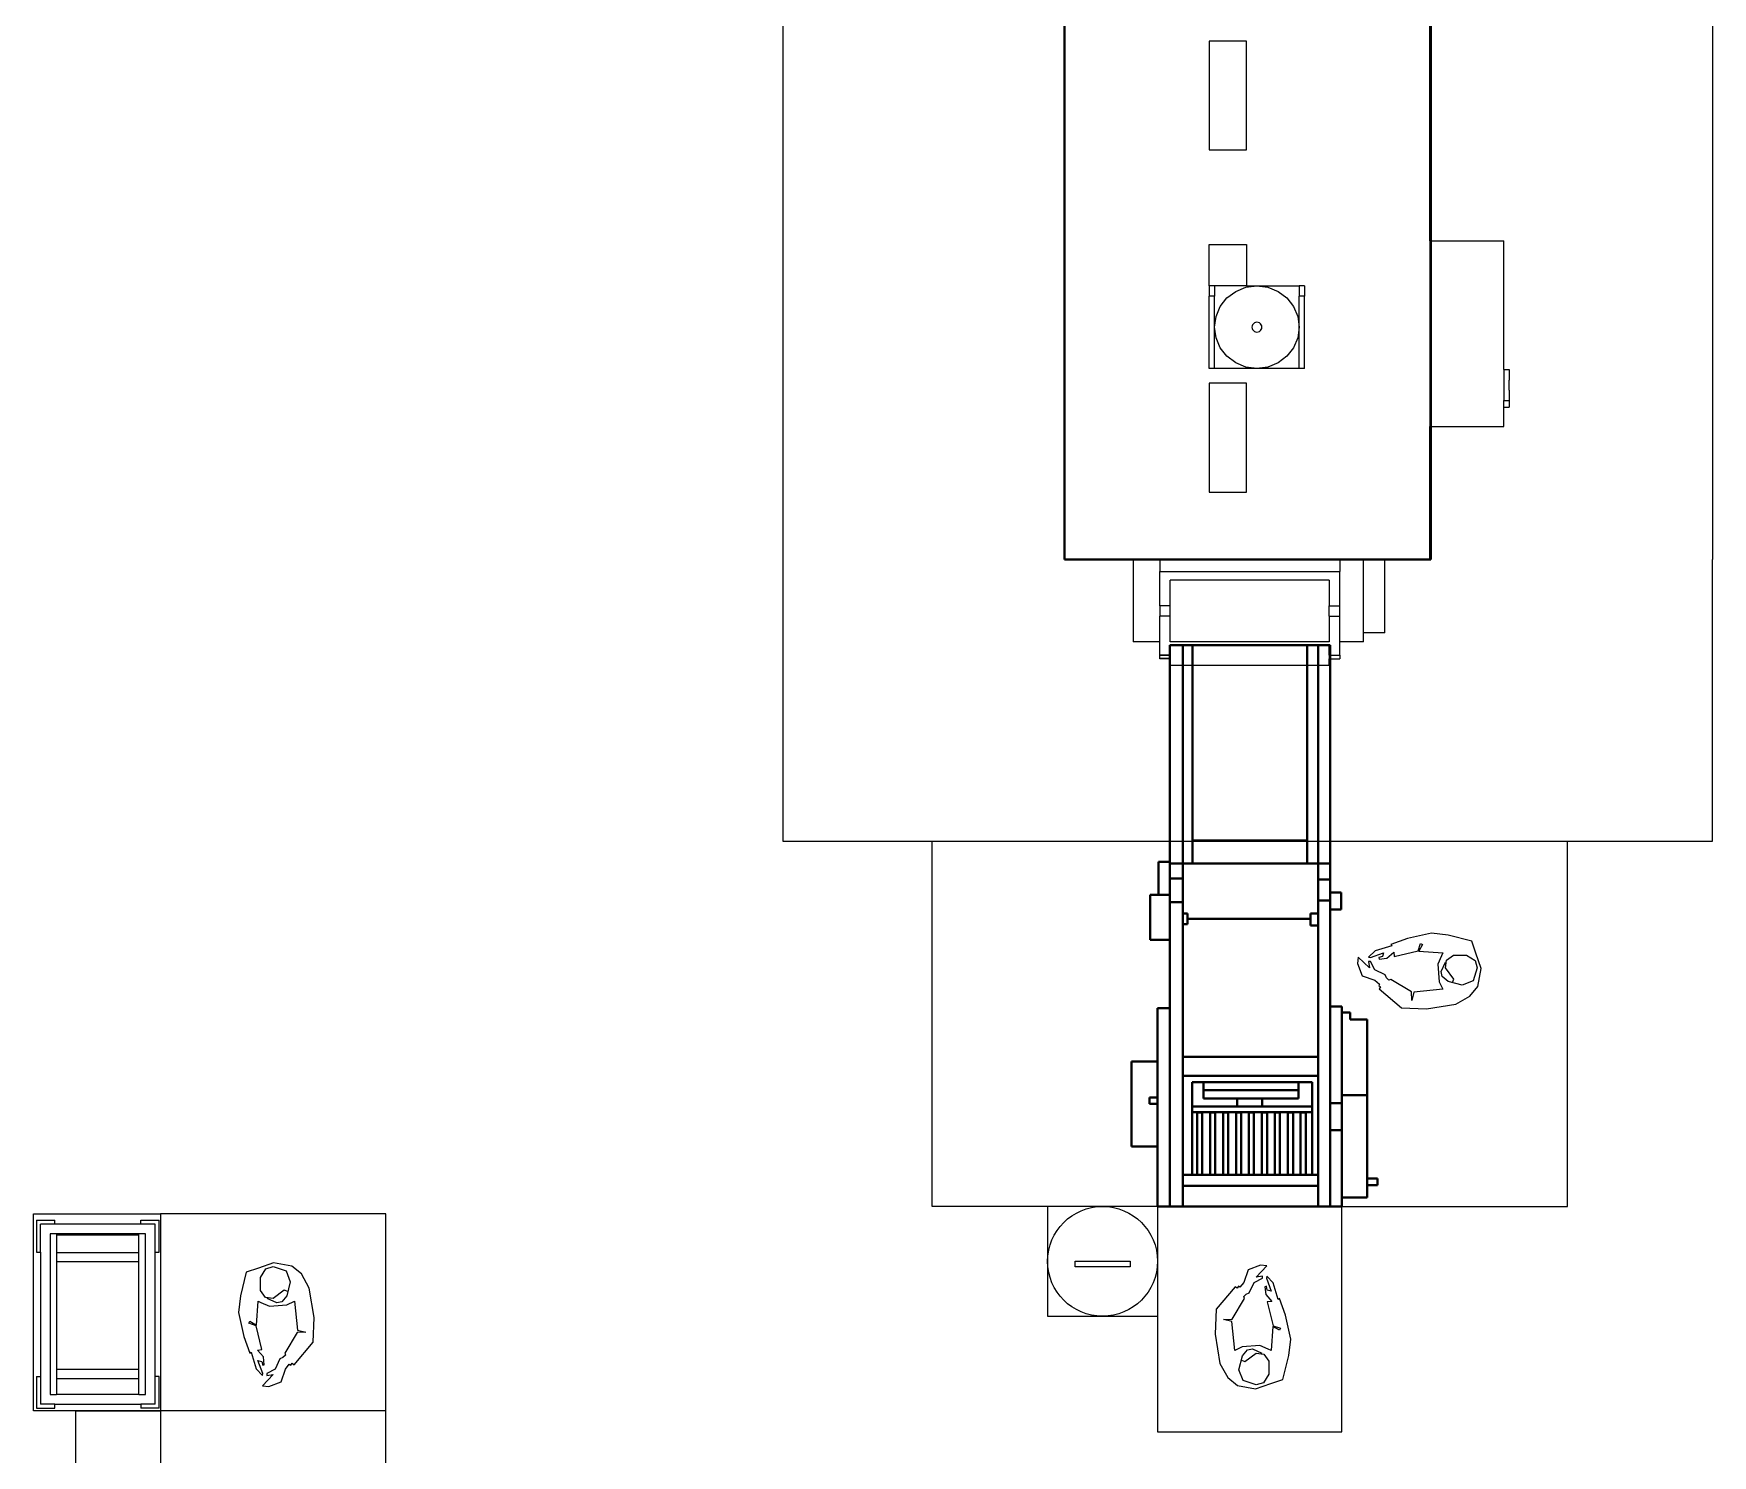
# Model space of a CAD drawing. Header units: millimetres. Extents: x 3026 to 17072, y 6117 to 23051.
# Drawn here: x 10965 to 16924, y 11845 to 16891 of the extents above; entities that cross this region are included whole.
import ezdxf

# ---------------------------------------------------------------- set-up
doc = ezdxf.new("R2010")
doc.units = ezdxf.units.MM
doc.header["$LTSCALE"] = 50
for name, color, linetype in [('Edges', 7, 'Continuous'), ('freecads.com', 7, 'Continuous'), ('Maquinas', 200, 'Continuous')]:
    doc.layers.add(name, color=color, linetype=linetype)

# ---------------------------------------------------------------- blocks, each defined once
blk = doc.blocks.new('Bakery Trolley pl')
at = {"layer": 'Edges'}
for p, q in [((0.1804, 0.6253), (0.2371, 0.6253)), ((0.1804, 0.6253), (0.1804, 0.526)), ((0.2371, 0.6127), (0.1929, 0.6127)), ((0.1929, 0.526), (0.1929, 0.6127)), ((0.2229, 0.5827), (0.2229, 0.0827)), ((0.2429, 0.5827), (0.2229, 0.5827)), ((0.2371, 0.6127), (0.2371, 0.6253)), ((0.5048, 0.6127), (0.2371, 0.6127)), ((0.2429, 0.5827), (0.2429, 0.5798)), ((0.4989, 0.5827), (0.2429, 0.5827)), ((0.2429, 0.5798), (0.4989, 0.5798)), ((0.2429, 0.5798), (0.2429, 0.5245)), ((0.5189, 0.5827), (0.4989, 0.5827)), ((0.4989, 0.5798), (0.4989, 0.5827)), ((0.4989, 0.5245), (0.4989, 0.5798)), ((0.5048, 0.6127), (0.5048, 0.6253)), ((0.5048, 0.6253), (0.5615, 0.6253)), ((0.5489, 0.6127), (0.5048, 0.6127)), ((0.5189, 0.0827), (0.5189, 0.5827)), ((0.5489, 0.526), (0.5489, 0.6127)), ((0.5615, 0.526), (0.5615, 0.6253)), ((0.1804, 0.526), (0.1929, 0.526)), ((0.1929, 0.526), (0.1929, 0.1394)), ((0.2429, 0.5245), (0.4989, 0.5245)), ((0.2429, 0.5245), (0.2429, 0.4967)), ((0.4989, 0.4967), (0.4989, 0.5245)), ((0.5489, 0.526), (0.5615, 0.526)), ((0.5489, 0.1394), (0.5489, 0.526)), ((0.2429, 0.4967), (0.4989, 0.4967)), ((0.2429, 0.4967), (0.2429, 0.1615)), ((0.4989, 0.1615), (0.4989, 0.4967)), ((0.2429, 0.1615), (0.4989, 0.1615)), ((0.2429, 0.1615), (0.2429, 0.1325)), ((0.4989, 0.1325), (0.4989, 0.1615)), ((0.1804, 0.1394), (0.1929, 0.1394)), ((0.1804, 0.1394), (0.1804, 0.0402)), ((0.1929, 0.1394), (0.1929, 0.0527)), ((0.2429, 0.1325), (0.4989, 0.1325)), ((0.2429, 0.1325), (0.2429, 0.0827)), ((0.4989, 0.0827), (0.4989, 0.1325)), ((0.5615, 0.1394), (0.5489, 0.1394)), ((0.5489, 0.0527), (0.5489, 0.1394)), ((0.5615, 0.0402), (0.5615, 0.1394)), ((0.2371, 0.0527), (0.1929, 0.0527)), ((0.2229, 0.0827), (0.2429, 0.0827)), ((0.2371, 0.0402), (0.2371, 0.0527)), ((0.2371, 0.0527), (0.5048, 0.0527)), ((0.4989, 0.0827), (0.2429, 0.0827)), ((0.4989, 0.0827), (0.5189, 0.0827)), ((0.5048, 0.0527), (0.5048, 0.0402)), ((0.5489, 0.0527), (0.5048, 0.0527)), ((0.1804, 0.0402), (0.2371, 0.0402)), ((0.5615, 0.0402), (0.5048, 0.0402))]:
    blk.add_line(p, q, dxfattribs=at)

msp = doc.modelspace()

# ---------------------------------------------------------------- linework, layer by layer
at = {"color": 3}
for p, q in [((13623.8, 20025.1), (13623.8, 15025.1)), ((16923.8, 20025.1), (16923.8, 15025.1)), ((13623.8, 15025.1), (13623.8, 14025.1)), ((16923.8, 14025.1), (16923.8, 15025.1)), ((13623.8, 14025.1), (16923.8, 14025.1)), ((14154.1, 12729.3), (14154.1, 14025.1)), ((16408.9, 12729.3), (16408.9, 14025.1)), ((10964.7, 12003.3), (10964.7, 12703.3)), ((10964.7, 12703.3), (11414.7, 12703.3)), ((11414.7, 12703.3), (11414.7, 12003.3)), ((14954.1, 12729.3), (14154.1, 12729.3)), ((14564.1, 12729.3), (14564.1, 12339.3)), ((14954.1, 12729.3), (14954.1, 11929.3)), ((15608.9, 11929.3), (15608.9, 12729.3)), ((15608.9, 12729.3), (16408.9, 12729.3)), ((14564.1, 12339.3), (14954.1, 12339.3)), ((11414.7, 12003.3), (10964.7, 12003.3)), ((12214.7, 12003.3), (11414.7, 12003.3)), ((12214.7, 10843.3), (12214.7, 12003.3)), ((14954.1, 11929.3), (15608.9, 11929.3))]:
    msp.add_line(p, q, dxfattribs=at)
for p, q in [((15923.8, 15025.1), (15920.2, 15025.1)), ((12214.7, 12703.3), (11414.7, 12703.3)), ((12214.7, 12003.3), (12214.7, 12703.3)), ((14954.1, 12729.3), (14564.1, 12729.3)), ((14661.6, 12514.3), (14661.6, 12534.3)), ((14661.6, 12534.3), (14759.1, 12534.3)), ((14759.1, 12514.3), (14661.6, 12514.3)), ((14759.1, 12534.3), (14856.6, 12534.3)), ((14816.6, 12514.3), (14759.1, 12514.3)), ((14856.6, 12514.3), (14816.6, 12514.3)), ((14856.6, 12534.3), (14856.6, 12514.3)), ((11114.7, 10843.3), (11114.7, 12003.3)), ((11114.7, 12003.3), (11414.7, 12003.3)), ((11414.7, 12003.3), (11414.7, 10843.3))]:
    msp.add_line(p, q)
msp.add_circle((14759.1, 12534.3), 195)
at = {"layer": 'freecads.com'}
for p, q in [((15786, 13653.6), (15727.1, 13636.3)), ((15841.4, 13679.6), (15782.5, 13658.8)), ((15782.5, 13658.8), (15786, 13653.6)), ((15926.3, 13698.7), (15841.4, 13679.6)), ((15879.6, 13636.3), (15888.2, 13662.3)), ((15895.1, 13658.8), (15881.3, 13634.5)), ((15888.2, 13662.3), (15895.1, 13658.8)), ((15985.3, 13691.8), (15926.3, 13698.7)), ((16070.2, 13671), (15985.3, 13691.8)), ((16084, 13627.6), (16070.2, 13671)), ((15666.4, 13613.8), (15664, 13590.7)), ((15664, 13590.7), (15680.8, 13547)), ((15706.3, 13575.6), (15666.4, 13613.8)), ((15727.1, 13636.3), (15702.8, 13613.7)), ((15702.8, 13613.7), (15709.7, 13612)), ((15709.7, 13598.1), (15702.8, 13598.1)), ((15702.8, 13598.1), (15706.3, 13575.6)), ((15709.7, 13612), (15756.5, 13629.3)), ((15725.3, 13568.6), (15709.7, 13598.1)), ((15753, 13615.5), (15739.2, 13612)), ((15739.2, 13612), (15740.9, 13606.8)), ((15740.9, 13606.8), (15768.6, 13610.3)), ((15756.5, 13629.3), (15753, 13615.5)), ((15768.6, 13610.3), (15792.9, 13631.1)), ((15792.9, 13631.1), (15794.6, 13615.5)), ((15794.6, 13615.5), (15879.6, 13636.3)), ((15881.3, 13634.5), (15967.1, 13628.9)), ((15961.7, 13618.7), (15948.7, 13588.4)), ((15948.7, 13588.4), (15953.5, 13526.6)), ((15961.2, 13562.6), (15976.7, 13596.5)), ((15967.1, 13628.9), (15961.7, 13618.7)), ((15976.6, 13575.6), (15979.6, 13603)), ((15979.6, 13603), (16004.3, 13620.7)), ((16004.3, 13620.7), (16051.1, 13620.7)), ((16051.1, 13620.7), (16081.3, 13601.6)), ((16081.3, 13601.6), (16089.2, 13575.6)), ((16103.1, 13573.8), (16084, 13627.6)), ((15680.8, 13547), (15725.3, 13532.2)), ((15761.7, 13551.3), (15725.3, 13568.6)), ((15725.3, 13532.2), (15742.7, 13518.4)), ((15766.9, 13540.9), (15761.7, 13551.3)), ((15775.6, 13532.2), (15766.9, 13540.9)), ((15782.5, 13534), (15775.6, 13532.2)), ((15855.3, 13490.6), (15782.5, 13534)), ((15964.2, 13544.9), (15961.2, 13562.6)), ((15985.5, 13527.3), (15964.2, 13544.9)), ((16006.1, 13536), (15976.6, 13575.6)), ((16035.7, 13514.7), (15985.5, 13527.3)), ((16001, 13523.8), (16006.1, 13536)), ((16074, 13529.5), (16035.7, 13514.7)), ((16089.2, 13575.6), (16074, 13529.5)), ((16091, 13509.7), (16103.1, 13573.8)), ((15742.7, 13518.4), (15739.2, 13513.1)), ((15739.2, 13513.1), (15746.1, 13507.9)), ((15746.1, 13507.9), (15740.9, 13501)), ((15740.9, 13501), (15820.6, 13433.4)), ((15857, 13459.4), (15855.3, 13490.6)), ((15864, 13488.9), (15857, 13459.4)), ((15966.4, 13500), (15864, 13488.9)), ((15953.5, 13526.6), (15966.4, 13500)), ((16013, 13447.3), (16063.2, 13475)), ((16063.2, 13475), (16091, 13509.7)), ((15820.6, 13433.4), (15909, 13429.9)), ((15909, 13429.9), (16013, 13447.3)), ((11816.7, 12529.3), (11763, 12510.3)), ((11788.9, 12507.6), (11815, 12515.5)), ((11815, 12515.5), (11861.1, 12500.2)), ((11880.9, 12517.2), (11816.7, 12529.3)), ((11915.6, 12489.5), (11880.9, 12517.2)), ((15319.2, 12520.8), (15275.5, 12503.9)), ((15304.1, 12478.5), (15342.2, 12518.4)), ((15342.2, 12518.4), (15319.2, 12520.8)), ((11719.6, 12496.4), (11698.8, 12411.5)), ((11763, 12510.3), (11719.6, 12496.4)), ((11769.9, 12477.3), (11788.9, 12507.6)), ((11769.9, 12430.5), (11769.9, 12477.3)), ((11861.1, 12500.2), (11875.8, 12461.9)), ((11875.8, 12461.9), (11863.3, 12411.8)), ((11943.3, 12439.2), (11915.6, 12489.5)), ((15260.7, 12459.4), (15246.8, 12442.1)), ((15275.5, 12503.9), (15260.7, 12459.4)), ((15279.8, 12423), (15297.1, 12459.4)), ((15297.1, 12459.4), (15326.6, 12475)), ((15326.6, 12481.9), (15304.1, 12478.5)), ((15326.6, 12475), (15326.6, 12481.9)), ((15342.2, 12481.9), (15340.5, 12475)), ((15340.5, 12475), (15357.8, 12428.2)), ((15364.8, 12457.7), (15342.2, 12481.9)), ((15382.1, 12398.8), (15364.8, 12457.7)), ((11698.8, 12411.5), (11691.9, 12352.6)), ((11787.6, 12405.8), (11769.9, 12430.5)), ((11815, 12402.8), (11787.6, 12405.8)), ((11828, 12387.4), (11794.1, 12402.9)), ((11854.6, 12432.4), (11815, 12402.8)), ((11863.3, 12411.8), (11845.7, 12390.4)), ((11866.8, 12427.2), (11854.6, 12432.4)), ((11960.7, 12335.2), (11943.3, 12439.2)), ((15229.5, 12443.8), (15161.9, 12364.1)), ((15219.1, 12329.4), (15262.4, 12402.2)), ((15236.4, 12438.6), (15229.5, 12443.8)), ((15241.6, 12445.6), (15236.4, 12438.6)), ((15246.8, 12442.1), (15241.6, 12445.6)), ((15260.7, 12409.2), (15269.4, 12417.8)), ((15262.4, 12402.2), (15260.7, 12409.2)), ((15269.4, 12417.8), (15279.8, 12423)), ((15340.5, 12445.6), (15335.3, 12443.8)), ((15335.3, 12443.8), (15338.7, 12416.1)), ((15338.7, 12416.1), (15359.6, 12391.8)), ((15343.9, 12431.7), (15340.5, 12445.6)), ((15357.8, 12428.2), (15343.9, 12431.7)), ((15387.3, 12402.2), (15382.1, 12398.8)), ((15408.1, 12343.3), (15387.3, 12402.2)), ((11691.9, 12352.6), (11711, 12267.7)), ((11756, 12307.5), (11761.7, 12393.3)), ((11761.7, 12393.3), (11771.9, 12387.9)), ((11771.9, 12387.9), (11802.2, 12374.9)), ((11802.2, 12374.9), (11863.9, 12379.7)), ((11845.7, 12390.4), (11828, 12387.4)), ((11863.9, 12379.7), (11890.6, 12392.6)), ((11890.6, 12392.6), (11901.7, 12290.2)), ((15161.9, 12364.1), (15158.4, 12275.7)), ((15359.6, 12391.8), (15343.9, 12390.1)), ((15343.9, 12390.1), (15364.8, 12305.2)), ((15427.2, 12258.4), (15408.1, 12343.3)), ((11728.3, 12314.4), (11731.8, 12321.4)), ((11754.3, 12305.8), (11728.3, 12314.4)), ((11731.8, 12321.4), (11756, 12307.5)), ((11775.1, 12220.9), (11754.3, 12305.8)), ((11900, 12281.5), (11856.6, 12208.7)), ((11931.2, 12283.3), (11900, 12281.5)), ((11901.7, 12290.2), (11931.2, 12283.3)), ((11957.2, 12246.9), (11960.7, 12335.2)), ((15187.9, 12327.7), (15219.1, 12329.4)), ((15217.4, 12320.8), (15187.9, 12327.7)), ((15228.5, 12218.4), (15217.4, 12320.8)), ((15363, 12303.5), (15357.4, 12217.6)), ((15387.3, 12289.6), (15363, 12303.5)), ((15364.8, 12305.2), (15390.8, 12296.5)), ((15390.8, 12296.5), (15387.3, 12289.6)), ((11711, 12267.7), (11731.8, 12208.7)), ((11759.5, 12219.1), (11775.1, 12220.9)), ((11780.3, 12194.9), (11759.5, 12219.1)), ((11889.6, 12167.1), (11957.2, 12246.9)), ((15158.4, 12275.7), (15175.7, 12171.8)), ((15255.1, 12231.3), (15228.5, 12218.4)), ((15316.9, 12236.1), (15255.1, 12231.3)), ((15255.7, 12199.2), (15273.4, 12220.6)), ((15273.4, 12220.6), (15291.1, 12223.5)), ((15291.1, 12223.5), (15325, 12208.1)), ((15347.2, 12223.1), (15316.9, 12236.1)), ((15357.4, 12217.6), (15347.2, 12223.1)), ((15420.3, 12199.5), (15427.2, 12258.4)), ((11731.8, 12208.7), (11737, 12212.2)), ((11737, 12212.2), (11754.3, 12153.3)), ((11778.6, 12136), (11761.2, 12182.7)), ((11761.2, 12182.7), (11775.1, 12179.3)), ((11775.1, 12179.3), (11778.6, 12165.4)), ((11778.6, 12165.4), (11783.8, 12167.1)), ((11783.8, 12167.1), (11780.3, 12194.9)), ((11839.3, 12187.9), (11821.9, 12151.6)), ((11849.7, 12193.1), (11839.3, 12187.9)), ((11858.4, 12201.8), (11849.7, 12193.1)), ((11856.6, 12208.7), (11858.4, 12201.8)), ((11858.4, 12151.6), (11872.2, 12168.9)), ((11872.2, 12168.9), (11877.4, 12165.4)), ((11877.4, 12165.4), (11882.6, 12172.3)), ((11882.6, 12172.3), (11889.6, 12167.1)), ((15175.7, 12171.8), (15203.5, 12121.5)), ((15243.2, 12149.1), (15255.7, 12199.2)), ((15252.3, 12183.8), (15264.5, 12178.6)), ((15264.5, 12178.6), (15304.1, 12208.1)), ((15304.1, 12208.1), (15331.5, 12205.2)), ((15331.5, 12205.2), (15349.2, 12180.4)), ((15349.2, 12180.4), (15349.2, 12133.6)), ((15399.4, 12114.6), (15420.3, 12199.5)), ((11754.3, 12153.3), (11776.9, 12129)), ((11815, 12132.5), (11776.8, 12092.6)), ((11776.9, 12129), (11778.6, 12136)), ((11821.9, 12151.6), (11792.5, 12136)), ((11792.5, 12136), (11792.5, 12129)), ((11792.5, 12129), (11815, 12132.5)), ((11799.9, 12090.2), (11843.6, 12107)), ((11843.6, 12107), (11858.4, 12151.6)), ((15203.5, 12121.5), (15238.2, 12093.8)), ((15258, 12110.8), (15243.2, 12149.1)), ((15304.1, 12095.5), (15258, 12110.8)), ((15302.3, 12081.6), (15356.1, 12100.7)), ((15330.1, 12103.4), (15304.1, 12095.5)), ((15349.2, 12133.6), (15330.1, 12103.4)), ((15356.1, 12100.7), (15399.4, 12114.6)), ((11776.8, 12092.6), (11799.9, 12090.2)), ((15238.2, 12093.8), (15302.3, 12081.6))]:
    msp.add_line(p, q, dxfattribs=at)
at = {"layer": 'Maquinas', "lineweight": 100}
for p, q in [((14623.8, 20025.1), (14623.8, 15025.1)), ((15923.8, 15025.1), (15923.8, 20025.1)), ((14623.8, 15025.1), (15923.8, 15025.1)), ((14997.8, 12729.3), (14997.8, 14720.9)), ((14997.8, 14720.9), (15566.5, 14720.9)), ((15044, 13946.2), (15044, 14720.9)), ((15077.9, 13946.2), (15077.9, 14720.9)), ((15485.9, 13946.2), (15485.9, 14720.9)), ((15524.8, 13946.2), (15524.8, 14720.9)), ((15566.5, 14720.9), (15566.5, 12729.3)), ((15077.9, 14028.2), (15485.9, 14028.2)), ((14957.6, 13835.3), (14957.6, 13952.1)), ((14957.6, 13952.1), (14997.8, 13952.1)), ((14997.8, 13946.2), (15566.5, 13946.2)), ((15044, 13946.2), (15044, 12729.3)), ((15524.8, 13946.2), (15524.8, 12729.3)), ((15044, 13892.3), (14997.8, 13892.3)), ((15566.5, 13889.3), (15524.8, 13889.3)), ((14928, 13675.4), (14928, 13835.3)), ((14928, 13835.3), (14957.6, 13835.3)), ((14957.6, 13835.3), (14997.8, 13835.3)), ((15566.5, 13843.2), (15606.2, 13843.2)), ((15606.2, 13843.2), (15606.2, 13783)), ((15044, 13808.6), (14997.8, 13808.6)), ((15061.2, 13768.4), (15044, 13768.4)), ((15061.2, 13730.9), (15061.2, 13768.4)), ((15496.8, 13749.7), (15496.8, 13769.1)), ((15496.8, 13769.1), (15524.8, 13769.1)), ((15566.5, 13814.6), (15524.8, 13814.6)), ((15606.2, 13783), (15566.5, 13783)), ((15044, 13730.9), (15061.2, 13730.9)), ((15061.2, 13749.7), (15496.8, 13749.7)), ((15496.8, 13749.7), (15496.8, 13726.4)), ((15496.8, 13726.4), (15524.8, 13726.4)), ((14997.8, 13675.4), (14928, 13675.4)), ((14954.1, 12729.3), (14954.1, 13432.8)), ((14954.1, 13432.8), (14997.8, 13432.8)), ((15608.9, 13438.7), (15566.5, 13438.7)), ((15608.9, 12729.3), (15608.9, 13438.7)), ((15637.8, 13417.9), (15608.9, 13417.9)), ((15637.8, 13392.4), (15637.8, 13417.9)), ((15698.1, 13392.4), (15637.8, 13392.4)), ((15698.1, 12760.5), (15698.1, 13392.4)), ((14861.5, 12941.3), (14861.5, 13243.2)), ((14861.5, 13243.2), (14954.1, 13243.2)), ((15524.8, 13260.5), (15044, 13260.5)), ((15077, 12840.9), (15077, 13170.1)), ((15077, 13170.1), (15503.7, 13170.1)), ((15116.9, 13112.6), (15116.9, 13170.1)), ((15454.7, 13112.6), (15454.7, 13170.1)), ((15503.7, 13170.1), (15503.7, 12840.9)), ((14925.3, 13093.2), (14925.3, 13115.3)), ((14925.3, 13115.3), (14954.1, 13115.3)), ((15116.9, 13141.3), (15454.7, 13141.3)), ((15116.9, 13112.6), (15454.7, 13112.6)), ((15325.9, 13083.5), (15325.9, 13112.6)), ((15698.1, 13124.5), (15608.9, 13124.5)), ((14954.1, 13093.2), (14925.3, 13093.2)), ((15503.7, 13083.5), (15077, 13083.5)), ((15077, 13063.7), (15503.7, 13063.7)), ((15094.4, 12840.9), (15094.4, 13062.9)), ((15094.4, 13062.9), (15112.7, 13062.9)), ((15112.7, 13062.9), (15112.7, 12840.9)), ((15140.6, 12840.9), (15140.6, 13062.9)), ((15140.6, 13062.9), (15159, 13062.9)), ((15159, 13062.9), (15159, 12840.9)), ((15186.7, 12840.9), (15186.7, 13062.9)), ((15186.7, 13062.9), (15205.1, 13062.9)), ((15205.1, 13062.9), (15205.1, 12840.9)), ((15233, 12840.9), (15233, 13062.9)), ((15233, 13062.9), (15251.3, 13062.9)), ((15251.3, 13062.9), (15251.3, 12840.9)), ((15278.2, 12840.9), (15278.2, 13062.9)), ((15278.2, 13062.9), (15296.6, 13062.9)), ((15296.6, 13062.9), (15296.6, 12840.9)), ((15324.5, 12840.9), (15324.5, 13062.9)), ((15324.5, 13062.9), (15342.8, 13062.9)), ((15342.8, 13062.9), (15342.8, 12840.9)), ((15370.6, 12840.9), (15370.6, 13062.9)), ((15370.6, 13062.9), (15388.9, 13062.9)), ((15388.9, 13062.9), (15388.9, 12840.9)), ((15416.8, 12840.9), (15416.8, 13062.9)), ((15416.8, 13062.9), (15435.2, 13062.9)), ((15435.2, 13062.9), (15435.2, 12840.9)), ((15461.7, 12840.9), (15461.7, 13062.9)), ((15461.7, 13062.9), (15480.1, 13062.9)), ((15480.1, 13062.9), (15480.1, 12840.9)), ((15503.7, 13063.7), (15503.7, 13083.5)), ((15608.9, 13095.1), (15566.5, 13095.1)), ((15608.9, 12999.3), (15566.5, 12999.3)), ((14954.1, 12941.3), (14861.5, 12941.3)), ((15044, 12840.9), (15524.8, 12840.9)), ((15735.1, 12827.7), (15698.1, 12827.7)), ((15735.1, 12804.5), (15735.1, 12827.7)), ((15044, 12802.3), (15524.8, 12802.3)), ((15608.9, 12760.5), (15698.1, 12760.5)), ((15698.1, 12804.5), (15735.1, 12804.5)), ((14997.8, 12729.3), (14954.1, 12729.3)), ((15042.3, 12729.3), (14997.8, 12729.3)), ((15042.3, 12729.3), (15079.5, 12729.3)), ((15523.3, 12729.3), (15079.5, 12729.3)), ((15523.3, 12729.3), (15566.5, 12729.3)), ((15566.5, 12729.3), (15608.9, 12729.3))]:
    msp.add_line(p, q, dxfattribs=at)
at = {"layer": 'Maquinas'}
for p, q in [((14623.8, 15025.1), (14623.8, 20025.1)), ((15920.2, 16155.4), (15920.2, 20025.1)), ((15269.5, 16865), (15138, 16865)), ((15138, 16865), (15138, 16478.5)), ((15269.5, 16478.5), (15269.5, 16865)), ((15138, 16478.5), (15269.5, 16478.5)), ((15920.2, 16155.4), (16183.2, 16155.4)), ((15920.2, 16155.4), (15920.2, 15496.6)), ((16183.2, 15698.7), (16183.2, 16155.4)), ((15138, 15995.9), (15138, 16142.3)), ((15138, 16142.3), (15269.5, 16142.3)), ((15269.5, 16142.3), (15269.5, 15995.9)), ((15156.8, 15995.9), (15138, 15995.9)), ((15138, 15995.9), (15138, 15959.3)), ((15269.5, 15995.9), (15156.8, 15995.9)), ((15156.8, 15995.9), (15156.8, 15959.3)), ((15200.8, 15953), (15232, 15976.3)), ((15232, 15976.3), (15268.2, 15990.9)), ((15268.2, 15990.9), (15307.1, 15995.9)), ((15269.5, 15995.9), (15307.1, 15995.9)), ((15307.1, 15995.9), (15346, 15990.9)), ((15307.1, 15995.9), (15457.4, 15995.9)), ((15346, 15990.9), (15382.3, 15976.3)), ((15382.3, 15976.3), (15413.4, 15953)), ((15457.4, 15995.9), (15457.4, 15959.3)), ((15476.2, 15995.9), (15457.4, 15995.9)), ((15476.2, 15995.9), (15476.2, 15959.3)), ((15156.8, 15959.3), (15138, 15959.3)), ((15138, 15703.1), (15138, 15959.3)), ((15156.8, 15849.5), (15156.8, 15959.3)), ((15161.9, 15887.4), (15177, 15922.7)), ((15177, 15922.7), (15200.8, 15953)), ((15413.4, 15953), (15437.3, 15922.7)), ((15437.3, 15922.7), (15452.3, 15887.4)), ((15476.2, 15959.3), (15457.4, 15959.3)), ((15457.4, 15849.5), (15457.4, 15959.3)), ((15476.2, 15703.1), (15476.2, 15959.3)), ((15156.8, 15849.5), (15161.9, 15887.4)), ((15290, 15854), (15289.4, 15849.5)), ((15291.7, 15858.2), (15290, 15854)), ((15294.6, 15861.8), (15291.7, 15858.2)), ((15298.2, 15864.5), (15294.6, 15861.8)), ((15302.5, 15866.2), (15298.2, 15864.5)), ((15307.1, 15866.8), (15302.5, 15866.2)), ((15311.7, 15866.2), (15307.1, 15866.8)), ((15316, 15864.5), (15311.7, 15866.2)), ((15319.7, 15861.8), (15316, 15864.5)), ((15322.5, 15858.2), (15319.7, 15861.8)), ((15324.3, 15854), (15322.5, 15858.2)), ((15324.9, 15849.5), (15324.3, 15854)), ((15452.3, 15887.4), (15457.4, 15849.5)), ((15161.9, 15811.6), (15156.8, 15849.5)), ((15156.8, 15703.1), (15156.8, 15849.5)), ((15177, 15776.3), (15161.9, 15811.6)), ((15289.4, 15849.5), (15290, 15845)), ((15290, 15845), (15291.7, 15840.9)), ((15291.7, 15840.9), (15294.6, 15837.3)), ((15294.6, 15837.3), (15298.2, 15834.5)), ((15298.2, 15834.5), (15302.5, 15832.8)), ((15302.5, 15832.8), (15307.1, 15832.2)), ((15307.1, 15832.2), (15311.7, 15832.8)), ((15311.7, 15832.8), (15316, 15834.5)), ((15316, 15834.5), (15319.7, 15837.3)), ((15319.7, 15837.3), (15322.5, 15840.9)), ((15322.5, 15840.9), (15324.3, 15845)), ((15324.3, 15845), (15324.9, 15849.5)), ((15452.3, 15811.6), (15437.3, 15776.3)), ((15457.4, 15849.5), (15452.3, 15811.6)), ((15457.4, 15703.1), (15457.4, 15849.5)), ((15200.8, 15746), (15177, 15776.3)), ((15232, 15722.7), (15200.8, 15746)), ((15413.4, 15746), (15382.3, 15722.7)), ((15437.3, 15776.3), (15413.4, 15746)), ((15156.8, 15703.1), (15138, 15703.1)), ((15307.1, 15703.1), (15156.8, 15703.1)), ((15268.2, 15708.1), (15232, 15722.7)), ((15307.1, 15703.1), (15268.2, 15708.1)), ((15346, 15708.1), (15307.1, 15703.1)), ((15457.4, 15703.1), (15307.1, 15703.1)), ((15382.3, 15722.7), (15346, 15708.1)), ((15476.2, 15703.1), (15457.4, 15703.1)), ((16183.2, 15698.7), (16202, 15698.7)), ((16183.2, 15698.7), (16183.2, 15588.9)), ((16202, 15698.7), (16202, 15661.5)), ((15269.5, 15650.5), (15138, 15650.5)), ((15138, 15650.5), (15138, 15263.9)), ((15269.5, 15263.9), (15269.5, 15650.5)), ((16202, 15626.1), (16202, 15661.5)), ((16202, 15626.1), (16202, 15588.9)), ((16183.2, 15588.9), (16202, 15588.9)), ((16183.2, 15565.2), (16183.2, 15588.9)), ((16183.2, 15565.2), (16202, 15565.2)), ((16183.2, 15496.6), (16183.2, 15565.2)), ((16202, 15588.9), (16202, 15565.2)), ((15920.2, 15496.6), (16183.2, 15496.6)), ((15920.2, 15025.1), (15920.2, 15496.6)), ((15138, 15263.9), (15269.5, 15263.9)), ((14868.1, 15025.1), (14623.8, 15025.1)), ((14868.1, 15025.1), (14962, 15025.1)), ((14868.1, 15025.1), (14868.1, 14732.4)), ((14962, 15025.1), (15600.8, 15025.1)), ((14962, 15025.1), (14962, 14982.9)), ((15600.8, 15025.1), (15685.3, 15025.1)), ((15600.8, 15025.1), (15600.8, 14982.9)), ((15685.3, 14764.6), (15685.3, 15025.1)), ((15685.3, 15025.1), (15760.5, 15025.1)), ((15760.5, 15025.1), (15920.2, 15025.1)), ((15760.5, 14764.6), (15760.5, 15025.1)), ((14962, 14860.5), (14962, 14982.9)), ((14962, 14982.9), (15600.8, 14982.9)), ((15600.8, 14860.4), (15600.8, 14982.9)), ((15563.2, 14951.9), (14999.6, 14951.9)), ((14999.6, 14860.5), (14999.6, 14951.9)), ((15563.2, 14951.9), (15563.2, 14860.4)), ((14999.6, 14860.5), (14962, 14860.5)), ((14962, 14860.5), (14962, 14823.8)), ((14999.6, 14823.8), (14999.6, 14860.5)), ((15563.2, 14860.4), (15600.8, 14860.4)), ((15563.2, 14823.8), (15563.2, 14860.4)), ((15600.8, 14823.8), (15600.8, 14860.4)), ((14999.6, 14823.8), (14962, 14823.8)), ((14962, 14732.4), (14962, 14823.8)), ((14999.6, 14732.4), (14999.6, 14823.8)), ((15563.2, 14823.8), (15600.8, 14823.8)), ((15563.2, 14823.8), (15563.2, 14732.4)), ((15600.8, 14732.4), (15600.8, 14823.8)), ((14962, 14732.4), (14868.1, 14732.4)), ((14962, 14685.7), (14962, 14732.4)), ((15563.2, 14732.4), (14999.6, 14732.4)), ((14999.6, 14719.8), (15563.2, 14719.8)), ((14999.6, 14685.7), (14999.6, 14719.8)), ((15563.2, 14685.6), (15563.2, 14719.8)), ((15685.3, 14732.4), (15600.8, 14732.4)), ((15600.8, 14685.6), (15600.8, 14732.4)), ((15685.3, 14732.4), (15685.3, 14764.6)), ((15760.5, 14764.6), (15685.3, 14764.6)), ((14999.6, 14685.7), (14962, 14685.7)), ((14962, 14683.7), (14962, 14685.7)), ((14999.6, 14683.7), (14962, 14683.7)), ((14962, 14674), (14962, 14683.7)), ((14999.6, 14673.9), (14962, 14674)), ((14962, 14671.9), (14962, 14674)), ((14999.6, 14671.9), (14962, 14671.9)), ((14999.6, 14683.7), (14999.6, 14685.7)), ((14999.6, 14683.7), (14999.6, 14673.9)), ((14999.6, 14671.9), (14999.6, 14673.9)), ((14999.6, 14649.8), (14999.6, 14671.9)), ((15563.2, 14685.6), (15600.8, 14685.6)), ((15563.2, 14685.6), (15563.2, 14672)), ((15563.2, 14672), (15600.8, 14672)), ((15563.2, 14649.8), (15563.2, 14672)), ((15600.8, 14685.6), (15600.8, 14672)), ((15600.8, 14684.8), (15600.8, 14684.7)), ((14999.6, 14649.8), (15563.2, 14649.8))]:
    msp.add_line(p, q, dxfattribs=at)
at = {"layer": 'Maquinas', "lineweight": 100}
for points in [[(15524.8, 13192.2), (15044, 13192.2)], [(15237.4, 13112.6), (15237.4, 13083.5)]]:
    msp.add_lwpolyline(points, dxfattribs=at)

# ---------------------------------------------------------------- block references
at = {"xscale": 1141.039974711085, "yscale": 1141.039974711085, "zscale": 1141.039974711085}
msp.add_blockref('Bakery Trolley pl', (10769.5, 11967), dxfattribs=at)

doc.saveas('drawing.dxf')
